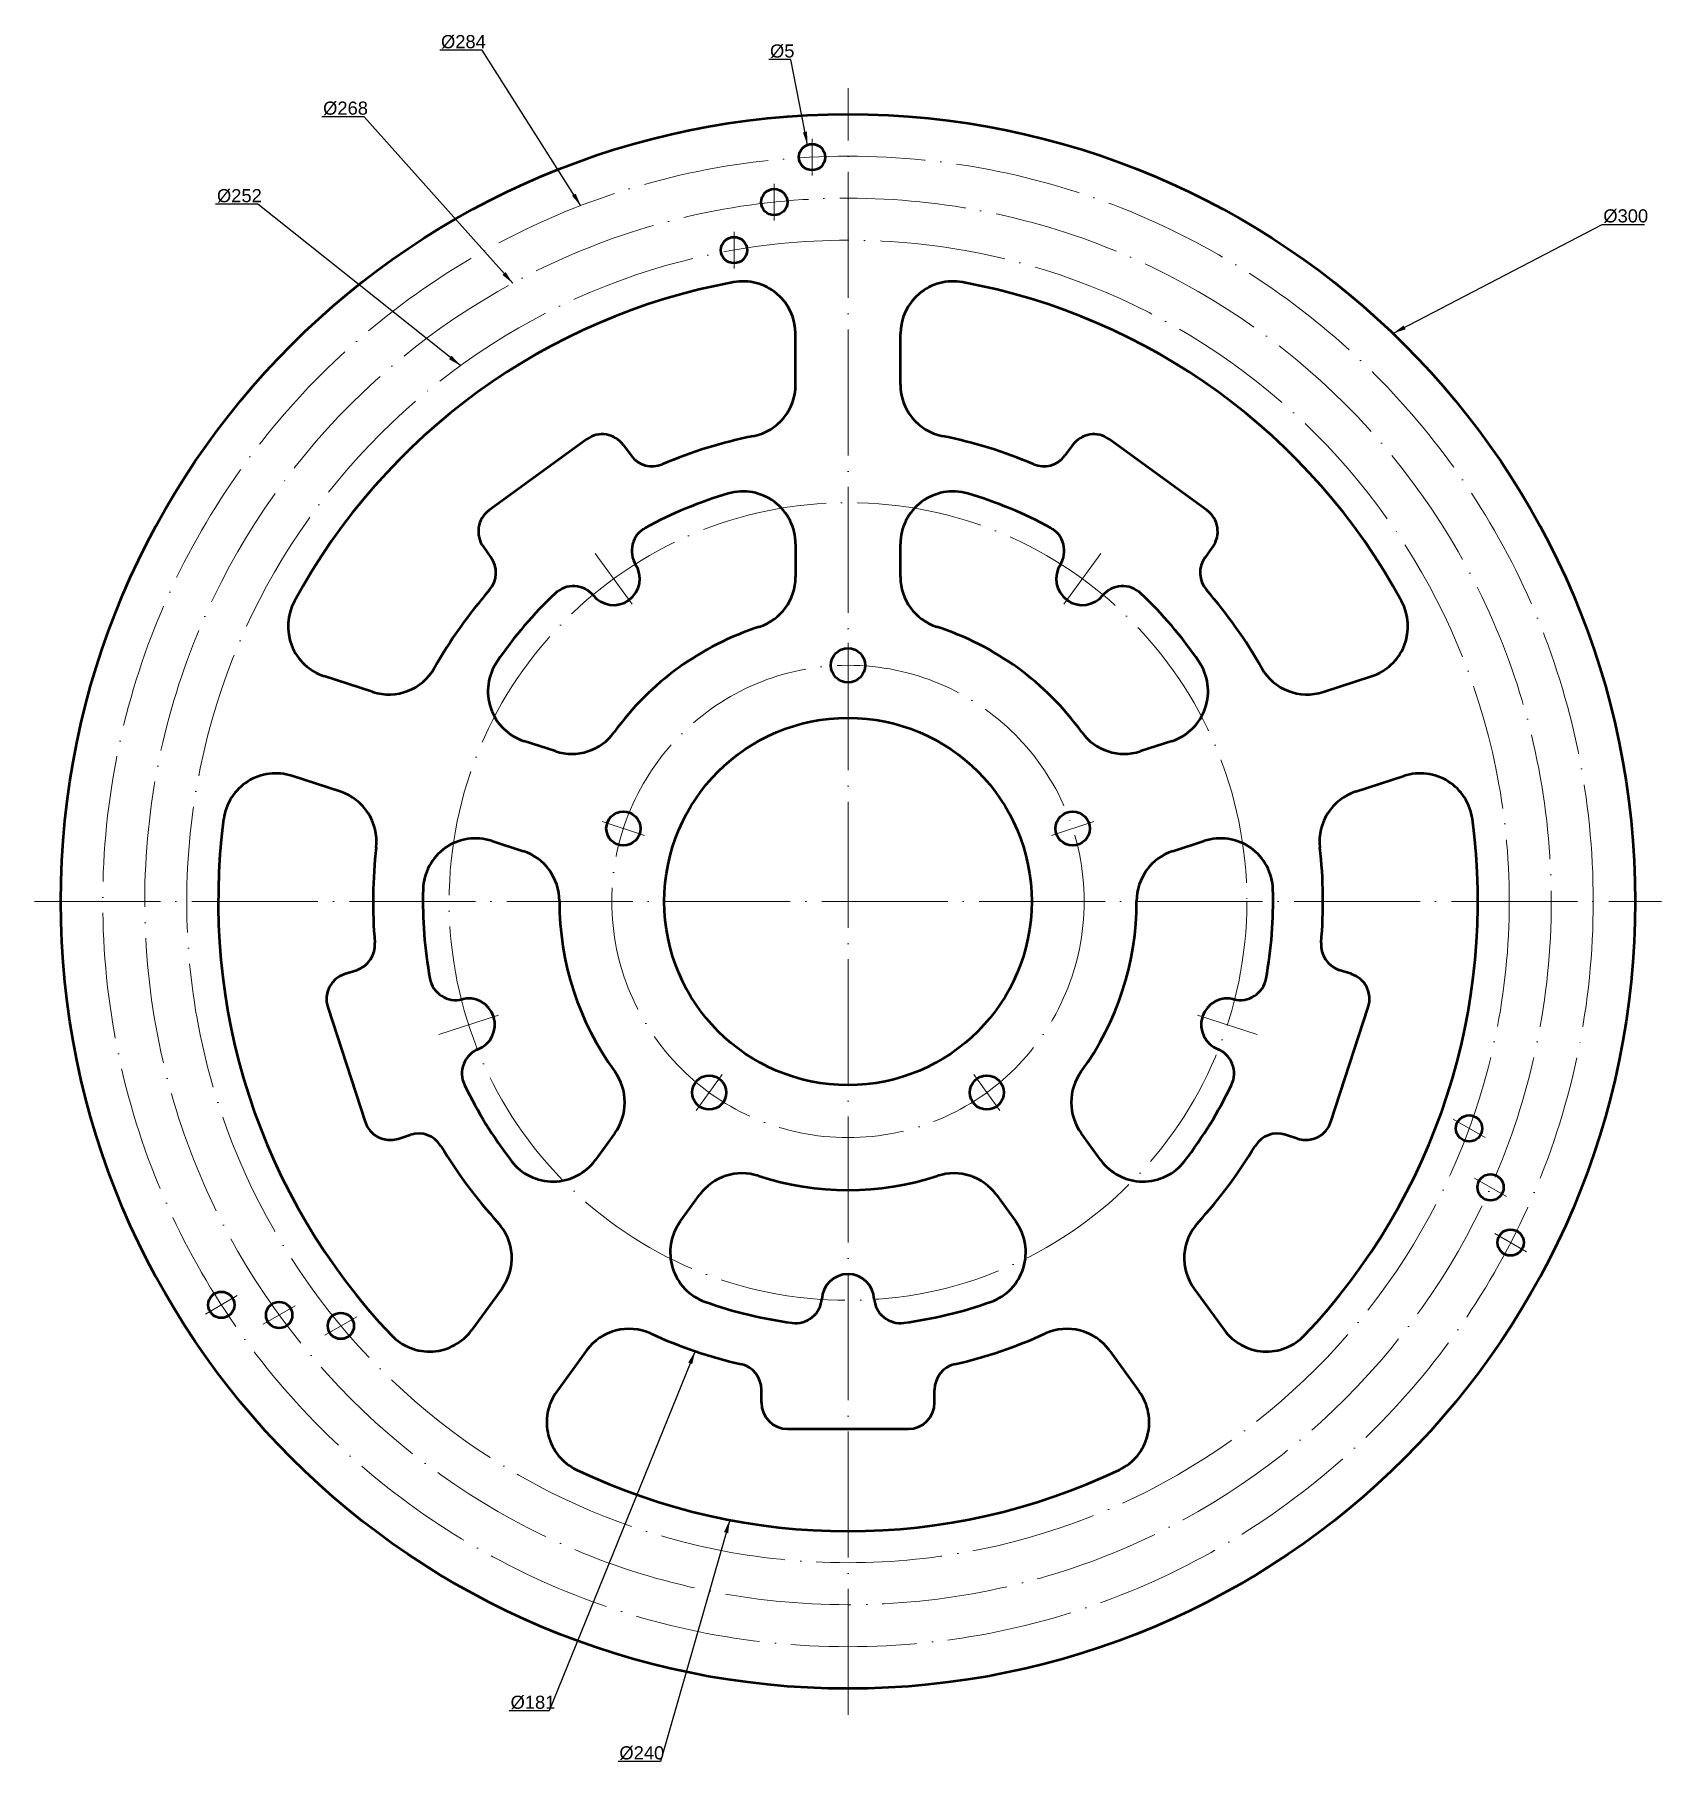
# Model space of a CAD drawing. Header units: millimetres. Extents: x 3268 to 3578, y 592 to 921.
import ezdxf

# ---------------------------------------------------------------- set-up
doc = ezdxf.new("R2010")
doc.units = ezdxf.units.MM
doc.linetypes.add('ACAD_ISO04W100', pattern=[30, 24, -2.95, 0.1, -2.95])
for name, color, linetype, lineweight, true_color in [('Contornos Visibles', 7, 'Continuous', 50, 0xffffff), ('Cotas', 1, 'Continuous', 20, 0xff0000), ('Ejes de revolución', 6, 'ACAD_ISO04W100', 20, 0xff00ff)]:
    doc.layers.add(name, color=color, linetype=linetype, lineweight=lineweight, true_color=true_color)
doc.styles.get("Standard").update_dxf_attribs({"font": ''})
doc.styles.add('textstyle0', font='')
doc.styles.add('textstyle1', font='')
doc.styles.add('textstyle2', font='')
doc.styles.add('textstyle3', font='')
doc.styles.add('textstyle4', font='')
doc.styles.add('textstyle5', font='')
doc.styles.add('textstyle6', font='')
doc.styles.get('Standard').set_extended_font_data('txt')
doc.styles.get('textstyle0').set_extended_font_data('Arial')
doc.styles.get('textstyle1').set_extended_font_data('Arial')
doc.styles.get('textstyle2').set_extended_font_data('Arial')
doc.styles.get('textstyle3').set_extended_font_data('Arial')
doc.styles.get('textstyle4').set_extended_font_data('Arial')
doc.styles.get('textstyle5').set_extended_font_data('Arial')
doc.styles.get('textstyle6').set_extended_font_data('Arial')
doc.dimstyles.get("Standard").update_dxf_attribs({"dimtxt": 2.5, "dimasz": 2.5, "dimexe": 1.25, "dimexo": 0.625, "dimtad": 1, "dimtxsty": 'Standard', "dimcen": 2.5, "dimadec": 0, "dimazin": 0, "dimtfac": 1, "dimtmove": 0, "dimatfit": 3, "dimfxl": 1, "dimarcsym": 0})

msp = doc.modelspace()

# ---------------------------------------------------------------- linework, layer by layer
at = {"layer": 'Contornos Visibles'}
for p, q in [((3413.32, 854.45), (3413.32, 864.12)), ((3433.3, 854.45), (3433.3, 864.12)), ((3373.54, 844.02), (3354.93, 830.5)), ((3380.52, 842.91), (3381.97, 840.93)), ((3466.09, 842.91), (3464.65, 840.93)), ((3491.68, 830.5), (3473.08, 844.02)), ((3353.83, 823.52), (3355.27, 821.53)), ((3413.32, 824.08), (3413.32, 817.8)), ((3433.3, 817.8), (3433.3, 824.08)), ((3492.79, 823.52), (3491.35, 821.53)), ((3332.73, 795.89), (3323.52, 798.88)), ((3513.89, 795.89), (3523.09, 798.88)), ((3367.57, 784.57), (3361.6, 786.51)), ((3485.01, 786.51), (3479.04, 784.57)), ((3326.55, 776.89), (3317.35, 779.88)), ((3520.07, 776.89), (3529.27, 779.88)), ((3355.43, 767.5), (3361.4, 765.56)), ((3485.22, 765.56), (3491.19, 767.5)), ((3327.38, 742.14), (3329.72, 742.89)), ((3519.23, 742.14), (3516.9, 742.89)), ((3324.17, 735.84), (3331.28, 713.96)), ((3515.34, 713.96), (3522.44, 735.84)), ((3337.58, 710.75), (3339.91, 711.51)), ((3378.87, 711.79), (3375.18, 706.71)), ((3471.44, 706.71), (3467.75, 711.79)), ((3509.04, 710.75), (3506.7, 711.51)), ((3391.35, 694.97), (3395.04, 700.04)), ((3451.58, 700.04), (3455.27, 694.97)), ((3357.33, 682.15), (3351.65, 674.32)), ((3489.28, 682.15), (3494.97, 674.32)), ((3373.5, 670.4), (3367.81, 662.57)), ((3473.12, 670.4), (3478.8, 662.57)), ((3406.81, 660.46), (3406.81, 662.91)), ((3439.81, 660.46), (3439.81, 662.91)), ((3411.81, 655.46), (3434.81, 655.46))]:
    msp.add_line(p, q, dxfattribs=at)
for centre, radius in [((3423.31, 755.96), 150), ((3416.46, 897.79), 2.5), ((3409.26, 889.22), 2.5), ((3401.59, 880.07), 2.5), ((3423.31, 800.96), 3.25), ((3423.31, 755.96), 35), ((3380.51, 769.86), 3.25), ((3466.11, 769.86), 3.25), ((3396.86, 719.55), 3.25), ((3449.76, 719.55), 3.25), ((3541.65, 712.71), 2.5), ((3545.74, 701.49), 2.5), ((3549.57, 690.97), 2.5), ((3303.9, 679.1), 2.5), ((3314.92, 677.16), 2.5), ((3326.68, 675.09), 2.5)]:
    msp.add_circle(centre, radius, dxfattribs=at)
for centre, radius, start, end in [((3423.31, 755.96), 120, 100.4716, 151.5284), ((3403.32, 864.12), 10, 0, 100.4716), ((3443.3, 864.12), 10, 79.5284, 180), ((3423.31, 755.96), 120, 28.4716, 79.5284), ((3403.32, 854.45), 10, 281.4743, 0), ((3443.3, 854.45), 10, 180, 258.5257), ((3376.48, 839.98), 5, 36, 126), ((3423.31, 755.96), 90.5, 101.4743, 112.9894), ((3423.31, 755.96), 90.5, 67.0106, 78.5257), ((3470.14, 839.98), 5, 54, 144), ((3386.01, 843.87), 5, 216, 292.9894), ((3460.61, 843.87), 5, 247.0106, 324), ((3423.31, 755.96), 81, 106.3547, 118.4556), ((3403.32, 824.08), 10, 0, 106.3547), ((3443.3, 824.08), 10, 73.6453, 180), ((3423.31, 755.96), 81, 61.5444, 73.6453), ((3357.87, 826.46), 5, 126, 216), ((3488.75, 826.46), 5, 324, 54), ((3387.1, 822.77), 5, 118.4556, 212.2278), ((3459.52, 822.77), 5, 327.7722, 61.5444), ((3351.22, 818.6), 5, 319.0106, 36), ((3378.64, 817.44), 5, 217.8851, 34.1149), ((3467.98, 817.44), 5, 145.8851, 322.1149), ((3495.4, 818.6), 5, 144, 220.9894), ((3403.32, 817.8), 10, 287.9131, 0), ((3443.3, 817.8), 10, 180, 252.0869), ((3326.61, 808.39), 10, 151.5284, 252), ((3423.31, 755.96), 90.5, 139.0106, 150.5257), ((3423.31, 755.96), 81, 133.5444, 145.6453), ((3370.95, 811.04), 5, 39.7722, 133.5444), ((3475.67, 811.04), 5, 46.4556, 140.2278), ((3423.31, 755.96), 81, 34.3547, 46.4556), ((3423.31, 755.96), 90.5, 29.4743, 40.9894), ((3520, 808.39), 10, 288, 28.4716), ((3423.31, 755.96), 55, 107.9131, 144.0869), ((3423.31, 755.96), 55, 35.9131, 72.0869), ((3335.82, 805.4), 10, 252, 330.5257), ((3364.69, 796.02), 10, 145.6453, 252), ((3481.92, 796.02), 10, 288, 34.3547), ((3510.8, 805.4), 10, 209.4743, 288), ((3370.66, 794.08), 10, 252, 324.0869), ((3475.95, 794.08), 10, 215.9131, 288), ((3314.26, 770.37), 10, 72, 172.4716), ((3532.36, 770.37), 10, 7.5284, 108), ((3323.46, 767.38), 10, 353.4743, 72), ((3523.16, 767.38), 10, 108, 186.5257), ((3423.31, 755.96), 120, 172.4716, 223.5284), ((3423.31, 755.96), 120, 316.4716, 7.5284), ((3352.34, 757.99), 10, 72, 178.3547), ((3494.28, 757.99), 10, 1.6453, 108), ((3423.31, 755.96), 90.5, 173.4743, 184.9894), ((3358.31, 756.05), 10, 359.9131, 72), ((3488.31, 756.05), 10, 108, 180.0869), ((3423.31, 755.96), 90.5, 355.0106, 6.5257), ((3423.31, 755.96), 81, 178.3547, 190.4556), ((3423.31, 755.96), 81, 349.5444, 1.6453), ((3423.31, 755.96), 55, 179.9131, 216.0869), ((3423.31, 755.96), 55, 323.9131, 0.0869), ((3328.17, 747.65), 5, 288, 4.9894), ((3518.45, 747.65), 5, 175.0106, 252), ((3328.93, 737.38), 5, 108, 198), ((3348.57, 742.16), 5, 190.4556, 284.2278), ((3498.05, 742.16), 5, 255.7722, 349.5444), ((3517.69, 737.38), 5, 342, 72), ((3351.03, 732.47), 5, 289.8851, 106.1149), ((3495.59, 732.47), 5, 73.8851, 250.1149), ((3354.74, 723.18), 5, 111.7722, 205.5444), ((3491.88, 723.18), 5, 334.4556, 68.2278), ((3423.31, 755.96), 81, 205.5444, 217.6453), ((3370.78, 717.67), 10, 324, 36.0869), ((3475.84, 717.67), 10, 143.9131, 216), ((3423.31, 755.96), 81, 322.3547, 334.4556), ((3336.04, 715.51), 5, 198, 288), ((3341.46, 706.75), 5, 31.0106, 108), ((3505.16, 706.75), 5, 72, 148.9894), ((3510.58, 715.51), 5, 252, 342), ((3423.31, 755.96), 90.5, 211.0106, 222.5257), ((3423.31, 755.96), 90.5, 317.4743, 328.9894), ((3367.09, 712.59), 10, 217.6453, 324), ((3479.53, 712.59), 10, 216, 322.3547), ((3403.13, 694.17), 10, 71.9131, 144), ((3423.31, 755.96), 55, 251.9131, 288.0869), ((3443.49, 694.17), 10, 36, 108.0869), ((3349.24, 688.03), 10, 324, 42.5257), ((3399.44, 689.09), 10, 144, 250.3547), ((3447.18, 689.09), 10, 289.6453, 36), ((3497.37, 688.03), 10, 137.4743, 216), ((3423.31, 679.96), 5, 1.8851, 178.1149), ((3423.31, 755.96), 81, 250.3547, 262.4556), ((3413.33, 680.61), 5, 262.4556, 356.2278), ((3433.29, 680.61), 5, 183.7722, 277.5444), ((3423.31, 755.96), 81, 277.5444, 289.6453), ((3343.56, 680.2), 10, 223.5284, 324), ((3381.59, 664.52), 10, 65.4743, 144), ((3423.31, 755.96), 90.5, 245.4743, 256.9894), ((3423.31, 755.96), 90.5, 283.0106, 294.5257), ((3465.03, 664.52), 10, 36, 114.5257), ((3503.06, 680.2), 10, 216, 316.4716), ((3401.81, 662.91), 5, 0, 76.9894), ((3444.81, 662.91), 5, 103.0106, 180), ((3375.9, 656.69), 10, 144, 244.4716), ((3470.71, 656.69), 10, 295.5284, 36), ((3411.81, 660.46), 5, 180, 270), ((3434.81, 660.46), 5, 270, 0), ((3423.31, 755.96), 120, 244.4716, 295.5284)]:
    msp.add_arc(centre, radius, start, end, dxfattribs=at)
at = {"layer": 'Ejes de revolución'}
for p, q in [((3423.31, 600.96), (3423.31, 910.96)), ((3416.46, 894.29), (3416.46, 901.29)), ((3409.26, 885.72), (3409.26, 892.72)), ((3401.59, 876.57), (3401.59, 883.57)), ((3375.11, 822.29), (3382.16, 812.59)), ((3471.51, 822.29), (3464.45, 812.59)), ((3423.31, 796.71), (3423.31, 805.21)), ((3384.55, 768.55), (3376.47, 771.17)), ((3462.06, 768.55), (3470.15, 771.17)), ((3268.31, 755.96), (3578.31, 755.96)), ((3345.32, 730.62), (3356.73, 734.32)), ((3501.3, 730.62), (3489.88, 734.32)), ((3399.36, 722.99), (3394.36, 716.11)), ((3447.26, 722.99), (3452.26, 716.11)), ((3538.62, 714.46), (3544.69, 710.96)), ((3542.71, 703.24), (3548.77, 699.74)), ((3546.54, 692.72), (3552.6, 689.22)), ((3306.93, 680.85), (3300.87, 677.35)), ((3317.95, 678.91), (3311.89, 675.41)), ((3329.71, 676.84), (3323.65, 673.34))]:
    msp.add_line(p, q, dxfattribs=at)
for radius in [142, 134, 126, 76, 45]:
    msp.add_circle((3423.31, 755.96), radius, dxfattribs=at)

# ---------------------------------------------------------------- texts
at = {"layer": 'Cotas', "char_height": 2.5, "attachment_point": 1}
for s, insert, style in [('%%c284', (3345.76, 921.05), 'textstyle4'), ('%%c5', (3408.45, 919.27), 'textstyle0'), ('%%c268', (3323.3, 908.38), 'textstyle5'), ('%%c252', (3303.07, 891.7), 'textstyle6'), ('%%c300', (3567.23, 887.85), 'textstyle1'), ('%%c181', (3359.01, 604.62), 'textstyle2'), ('%%c240', (3379.75, 594.98), 'textstyle3')]:
    msp.add_mtext(s, dxfattribs=dict(at, insert=insert, style=style))

# ---------------------------------------------------------------- leaders
at = {"layer": 'Cotas'}
for points in [[(3372.41, 888.52), (3353.57, 918.15), (3345.51, 918.15)], [(3415.58, 900.13), (3412.41, 916.42), (3408.2, 916.42)], [(3359.43, 873.75), (3331.13, 905.48), (3323.05, 905.48)], [(3349.49, 858.06), (3310.87, 888.81), (3302.82, 888.81)], [(3527.15, 864.2), (3566.98, 884.95), (3575.05, 884.95)], [(3394.19, 670.27), (3366.35, 601.72), (3358.76, 601.72)], [(3400.77, 638.09), (3387.57, 592.09), (3379.5, 592.09)]]:
    msp.add_leader(points, dimstyle='Standard', override={"dimscale": 1}, dxfattribs=at)

doc.saveas('drawing.dxf')
